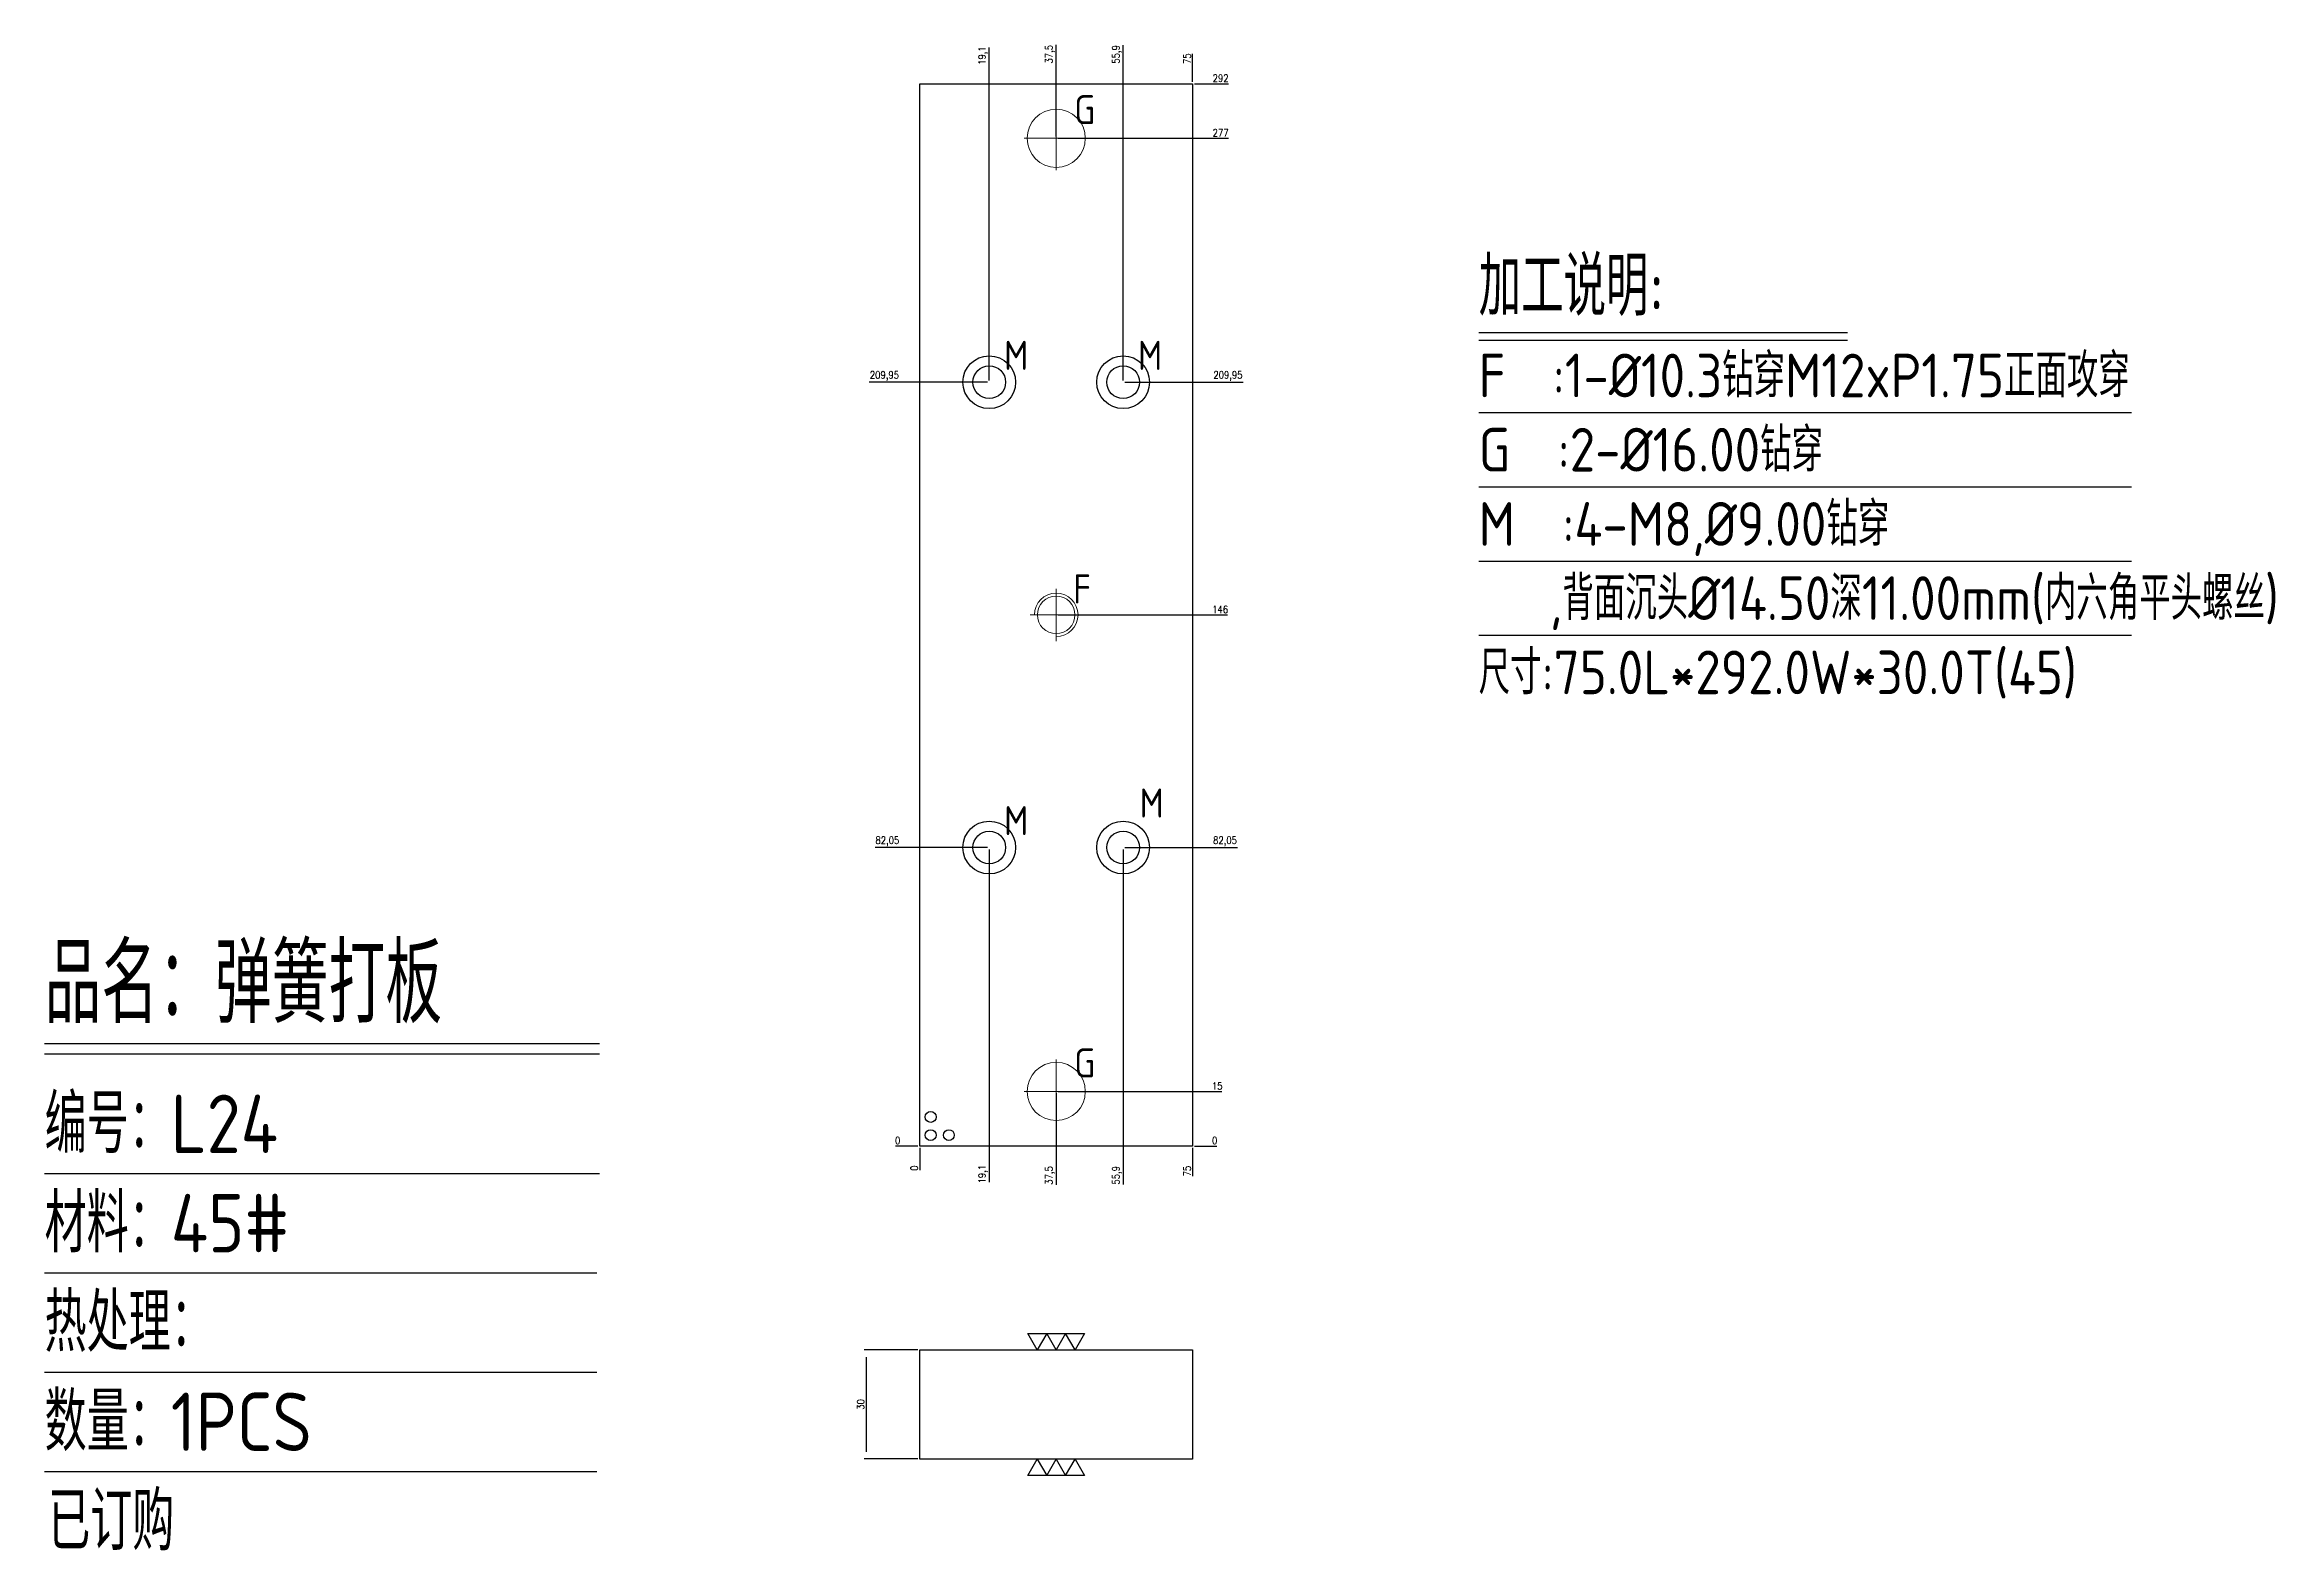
# Model space of a CAD drawing. Header units: millimetres. Extents: x 98775 to 99388, y -16736 to -16322.
import ezdxf
from ezdxf.enums import TextEntityAlignment as Align

# ---------------------------------------------------------------- set-up
doc = ezdxf.new("R2010")
doc.units = ezdxf.units.MM
doc.linetypes.add('CENTER', pattern=[0])
doc.linetypes.add('HIDDEN', pattern=[0])
for name, color, linetype in [('DIM', 4, 'Continuous'), ('PH2_P', 2, 'Continuous'), ('TEXT', 4, 'Continuous')]:
    doc.layers.add(name, color=color, linetype=linetype)
doc.styles.add('gbenor', font='gbenor.shx', dxfattribs={"bigfont": 'gbcbig.shx'})
doc.styles.get("Standard").update_dxf_attribs({"font": 'txt.shx', "width": 0.85, "bigfont": 'ctxt.shx'})
doc.dimstyles.new('T-2-WX', dxfattribs={"dimtxt": 2, "dimasz": 2, "dimexe": 0.5, "dimexo": 0.5, "dimgap": 0.5, "dimtad": 1, "dimtxsty": 'Standard', "dimblk": 'OPEN30', "dimcen": 0, "dimazin": 3, "dimtfac": 1, "dimtmove": 0, "dimatfit": 3, "dimldrblk": 'OPEN30', "dimlwd": -1, "dimlwe": -1})

# ---------------------------------------------------------------- blocks, each defined once
blk = doc.blocks.new('*D7579')
at = {"layer": 'Defpoints', "color": 0}
for p in [(99015.43, -16680.39), (99000.69, -16710.39), (99015.43, -16710.39)]:
    blk.add_point(p, dxfattribs=at)
at = {"layer": 'DIM', "color": 0, "linetype": 'Continuous'}
for p, q in [((99014.93, -16680.39), (99000.19, -16680.39)), ((99000.69, -16682.39), (99000.69, -16708.39)), ((99014.93, -16710.39), (99000.19, -16710.39))]:
    blk.add_line(p, q, dxfattribs=at)
at = {"layer": 'DIM', "color": 0, "insert": (98999.19, -16695.39), "char_height": 2, "attachment_point": 5, "rotation": 90}
blk.add_mtext('30', dxfattribs=at)
blk = doc.blocks.new('_Open30')
blk = doc.blocks.new('*D7580')
at = {"layer": 'Defpoints', "color": 0}
for p in [(99015.43, -16624.37), (99090.43, -16624.37), (99095.43, -16624.37)]:
    blk.add_point(p, dxfattribs=at)
at = {"layer": 'DIM', "color": 0, "linetype": 'Continuous'}
blk.add_line((99090.93, -16624.37), (99097.07, -16624.37), dxfattribs=at)
at = {"layer": 'DIM', "color": 0, "insert": (99096.5, -16622.87), "char_height": 2, "attachment_point": 5}
blk.add_mtext('0', dxfattribs=at)
blk = doc.blocks.new('*D7581')
at = {"layer": 'Defpoints', "color": 0}
for p in [(99052.93, -16609.37), (99095.43, -16609.37), (99015.43, -16624.37)]:
    blk.add_point(p, dxfattribs=at)
at = {"layer": 'DIM', "color": 0, "linetype": 'Continuous'}
blk.add_line((99053.43, -16609.37), (99098.44, -16609.37), dxfattribs=at)
at = {"layer": 'DIM', "color": 0, "insert": (99097.19, -16607.87), "char_height": 2, "attachment_point": 5}
blk.add_mtext('15', dxfattribs=at)
blk = doc.blocks.new('*D7582')
at = {"layer": 'Defpoints', "color": 0}
for p in [(99071.33, -16542.32), (99095.43, -16542.32), (99015.43, -16624.37)]:
    blk.add_point(p, dxfattribs=at)
at = {"layer": 'DIM', "color": 0, "linetype": 'Continuous'}
for p, q in [((99071.83, -16542.32), (99087.43, -16542.32)), ((99087.43, -16542.32), (99091.43, -16542.32)), ((99091.43, -16542.32), (99102.73, -16542.32))]:
    blk.add_line(p, q, dxfattribs=at)
at = {"layer": 'DIM', "color": 0, "insert": (99099.33, -16540.63), "char_height": 2, "attachment_point": 5}
blk.add_mtext('82,05', dxfattribs=at)
blk = doc.blocks.new('*D7583')
at = {"layer": 'Defpoints', "color": 0}
for p in [(99052.93, -16478.37), (99095.43, -16478.37), (99015.43, -16624.37)]:
    blk.add_point(p, dxfattribs=at)
at = {"layer": 'DIM', "color": 0, "linetype": 'Continuous'}
blk.add_line((99053.43, -16478.37), (99100.06, -16478.37), dxfattribs=at)
at = {"layer": 'DIM', "color": 0, "insert": (99098, -16476.87), "char_height": 2, "attachment_point": 5}
blk.add_mtext('146', dxfattribs=at)
blk = doc.blocks.new('*D7584')
at = {"layer": 'Defpoints', "color": 0}
for p in [(99071.33, -16414.42), (99095.43, -16414.43), (99015.43, -16624.37)]:
    blk.add_point(p, dxfattribs=at)
at = {"layer": 'DIM', "color": 0, "linetype": 'Continuous'}
for p, q in [((99071.83, -16414.42), (99087.43, -16414.42)), ((99087.43, -16414.42), (99091.43, -16414.43)), ((99091.43, -16414.43), (99104.35, -16414.43))]:
    blk.add_line(p, q, dxfattribs=at)
at = {"layer": 'DIM', "color": 0, "insert": (99100.14, -16412.73), "char_height": 2, "attachment_point": 5}
blk.add_mtext('209,95', dxfattribs=at)
blk = doc.blocks.new('*D7585')
at = {"layer": 'Defpoints', "color": 0}
for p in [(99052.93, -16347.37), (99095.43, -16347.37), (99015.43, -16624.37)]:
    blk.add_point(p, dxfattribs=at)
at = {"layer": 'DIM', "color": 0, "linetype": 'Continuous'}
blk.add_line((99053.43, -16347.37), (99100.3, -16347.37), dxfattribs=at)
at = {"layer": 'DIM', "color": 0, "insert": (99098.12, -16345.87), "char_height": 2, "attachment_point": 5}
blk.add_mtext('277', dxfattribs=at)
blk = doc.blocks.new('*D7586')
at = {"layer": 'Defpoints', "color": 0}
for p in [(99090.43, -16332.37), (99095.43, -16332.37), (99015.43, -16624.37)]:
    blk.add_point(p, dxfattribs=at)
at = {"layer": 'DIM', "color": 0, "linetype": 'Continuous'}
blk.add_line((99090.93, -16332.37), (99100.3, -16332.37), dxfattribs=at)
at = {"layer": 'DIM', "color": 0, "insert": (99098.12, -16330.87), "char_height": 2, "attachment_point": 5}
blk.add_mtext('292', dxfattribs=at)
blk = doc.blocks.new('*D7587')
at = {"layer": 'Defpoints', "color": 0}
for p in [(99010.43, -16624.37), (99015.43, -16624.37), (99015.43, -16624.37)]:
    blk.add_point(p, dxfattribs=at)
at = {"layer": 'DIM', "color": 0, "linetype": 'Continuous'}
blk.add_line((99014.93, -16624.37), (99008.8, -16624.37), dxfattribs=at)
at = {"layer": 'DIM', "color": 0, "insert": (99009.37, -16622.87), "char_height": 2, "attachment_point": 5}
blk.add_mtext('0', dxfattribs=at)
blk = doc.blocks.new('*D7588')
at = {"layer": 'Defpoints', "color": 0}
for p in [(99010.43, -16542.32), (99034.53, -16542.32), (99015.43, -16624.37)]:
    blk.add_point(p, dxfattribs=at)
at = {"layer": 'DIM', "color": 0, "linetype": 'Continuous'}
for p, q in [((99014.43, -16542.32), (99003.13, -16542.32)), ((99018.43, -16542.32), (99014.43, -16542.32)), ((99034.03, -16542.32), (99018.43, -16542.32))]:
    blk.add_line(p, q, dxfattribs=at)
at = {"layer": 'DIM', "color": 0, "insert": (99006.53, -16540.63), "char_height": 2, "attachment_point": 5}
blk.add_mtext('82,05', dxfattribs=at)
blk = doc.blocks.new('*D7589')
at = {"layer": 'Defpoints', "color": 0}
for p in [(99010.43, -16414.43), (99034.53, -16414.42), (99015.43, -16624.37)]:
    blk.add_point(p, dxfattribs=at)
at = {"layer": 'DIM', "color": 0, "linetype": 'Continuous'}
for p, q in [((99014.43, -16414.43), (99001.51, -16414.43)), ((99018.43, -16414.42), (99014.43, -16414.43)), ((99034.03, -16414.42), (99018.43, -16414.42))]:
    blk.add_line(p, q, dxfattribs=at)
at = {"layer": 'DIM', "color": 0, "insert": (99005.72, -16412.73), "char_height": 2, "attachment_point": 5}
blk.add_mtext('209,95', dxfattribs=at)
blk = doc.blocks.new('*D7590')
at = {"layer": 'Defpoints', "color": 0}
for p in [(99015.43, -16624.37), (99090.43, -16624.37), (99090.43, -16629.37)]:
    blk.add_point(p, dxfattribs=at)
at = {"layer": 'DIM', "color": 0, "linetype": 'Continuous'}
blk.add_line((99090.43, -16624.87), (99090.43, -16632.63), dxfattribs=at)
at = {"layer": 'DIM', "color": 0, "insert": (99088.93, -16631.25), "char_height": 2, "attachment_point": 5, "rotation": 90}
blk.add_mtext('75', dxfattribs=at)
blk = doc.blocks.new('*D7591')
at = {"layer": 'Defpoints', "color": 0}
for p in [(99071.33, -16542.32), (99015.43, -16624.37), (99071.33, -16629.37)]:
    blk.add_point(p, dxfattribs=at)
at = {"layer": 'DIM', "color": 0, "linetype": 'Continuous'}
for p, q in [((99071.33, -16542.82), (99071.33, -16621.37)), ((99071.33, -16621.37), (99071.33, -16625.37)), ((99071.33, -16625.37), (99071.33, -16634.97))]:
    blk.add_line(p, q, dxfattribs=at)
at = {"layer": 'DIM', "color": 0, "insert": (99069.64, -16632.42), "char_height": 2, "attachment_point": 5, "rotation": 90}
blk.add_mtext('55,9', dxfattribs=at)
blk = doc.blocks.new('*D7592')
at = {"layer": 'Defpoints', "color": 0}
for p in [(99052.93, -16609.37), (99015.43, -16624.37), (99052.93, -16629.37)]:
    blk.add_point(p, dxfattribs=at)
at = {"layer": 'DIM', "color": 0, "linetype": 'Continuous'}
blk.add_line((99052.93, -16609.87), (99052.93, -16635.05), dxfattribs=at)
at = {"layer": 'DIM', "color": 0, "insert": (99051.24, -16632.46), "char_height": 2, "attachment_point": 5, "rotation": 90}
blk.add_mtext('37,5', dxfattribs=at)
blk = doc.blocks.new('*D7593')
at = {"layer": 'Defpoints', "color": 0}
for p in [(99034.53, -16542.32), (99015.43, -16624.37), (99034.53, -16629.37)]:
    blk.add_point(p, dxfattribs=at)
at = {"layer": 'DIM', "color": 0, "linetype": 'Continuous'}
for p, q in [((99034.53, -16542.82), (99034.53, -16621.37)), ((99034.53, -16621.37), (99034.53, -16625.37)), ((99034.53, -16625.37), (99034.53, -16634.33))]:
    blk.add_line(p, q, dxfattribs=at)
at = {"layer": 'DIM', "color": 0, "insert": (99032.84, -16632.1), "char_height": 2, "attachment_point": 5, "rotation": 90}
blk.add_mtext('19,1', dxfattribs=at)
blk = doc.blocks.new('*D7594')
at = {"layer": 'Defpoints', "color": 0}
for p in [(99015.43, -16624.37), (99015.43, -16624.37), (99015.43, -16629.37)]:
    blk.add_point(p, dxfattribs=at)
at = {"layer": 'DIM', "color": 0, "linetype": 'Continuous'}
blk.add_line((99015.43, -16624.87), (99015.43, -16631.01), dxfattribs=at)
at = {"layer": 'DIM', "color": 0, "insert": (99013.93, -16630.44), "char_height": 2, "attachment_point": 5, "rotation": 90}
blk.add_mtext('0', dxfattribs=at)
blk = doc.blocks.new('*D7595')
at = {"layer": 'Defpoints', "color": 0}
for p in [(99090.43, -16327.37), (99090.43, -16332.37), (99015.43, -16624.37)]:
    blk.add_point(p, dxfattribs=at)
at = {"layer": 'DIM', "color": 0, "linetype": 'Continuous'}
blk.add_line((99090.43, -16331.87), (99090.43, -16324.12), dxfattribs=at)
at = {"layer": 'DIM', "color": 0, "insert": (99088.93, -16325.5), "char_height": 2, "attachment_point": 5, "rotation": 90}
blk.add_mtext('75', dxfattribs=at)
blk = doc.blocks.new('*D7596')
at = {"layer": 'Defpoints', "color": 0}
for p in [(99071.33, -16327.37), (99071.33, -16414.42), (99015.43, -16624.37)]:
    blk.add_point(p, dxfattribs=at)
at = {"layer": 'DIM', "color": 0, "linetype": 'Continuous'}
for p, q in [((99071.33, -16331.37), (99071.33, -16321.77)), ((99071.33, -16335.37), (99071.33, -16331.37)), ((99071.33, -16413.92), (99071.33, -16335.37))]:
    blk.add_line(p, q, dxfattribs=at)
at = {"layer": 'DIM', "color": 0, "insert": (99069.64, -16324.32), "char_height": 2, "attachment_point": 5, "rotation": 90}
blk.add_mtext('55,9', dxfattribs=at)
blk = doc.blocks.new('*D7597')
at = {"layer": 'Defpoints', "color": 0}
for p in [(99052.93, -16327.37), (99052.93, -16347.37), (99015.43, -16624.37)]:
    blk.add_point(p, dxfattribs=at)
at = {"layer": 'DIM', "color": 0, "linetype": 'Continuous'}
blk.add_line((99052.93, -16346.87), (99052.93, -16321.69), dxfattribs=at)
at = {"layer": 'DIM', "color": 0, "insert": (99051.24, -16324.28), "char_height": 2, "attachment_point": 5, "rotation": 90}
blk.add_mtext('37,5', dxfattribs=at)
blk = doc.blocks.new('*D7598')
at = {"layer": 'Defpoints', "color": 0}
for p in [(99034.53, -16327.37), (99034.53, -16414.42), (99015.43, -16624.37)]:
    blk.add_point(p, dxfattribs=at)
at = {"layer": 'DIM', "color": 0, "linetype": 'Continuous'}
for p, q in [((99034.53, -16331.37), (99034.53, -16322.42)), ((99034.53, -16335.37), (99034.53, -16331.37)), ((99034.53, -16413.92), (99034.53, -16335.37))]:
    blk.add_line(p, q, dxfattribs=at)
at = {"layer": 'DIM', "color": 0, "insert": (99032.84, -16324.65), "char_height": 2, "attachment_point": 5, "rotation": 90}
blk.add_mtext('19,1', dxfattribs=at)

msp = doc.modelspace()

# ---------------------------------------------------------------- linework, layer by layer
at = {"layer": 'DIM', "color": 4, "linetype": 'Continuous', "lineweight": 25}
for p, q in [((98774.891, -16596.197), (98927.359, -16596.197)), ((98774.891, -16599.007), (98927.359, -16599.007)), ((98774.891, -16631.924), (98927.359, -16631.924)), ((98774.891, -16659.221), (98926.696, -16659.221)), ((98774.891, -16686.517), (98926.696, -16686.517)), ((98774.891, -16713.814), (98926.696, -16713.814))]:
    msp.add_line(p, q, dxfattribs=at)
at = {"layer": 'PH2_P', "linetype": 'Continuous', "lineweight": 15}
for p, q in [((99052.932, -16356.173), (99052.932, -16338.573)), ((99044.132, -16347.373), (99061.732, -16347.373)), ((99052.932, -16600.573), (99052.932, -16618.173)), ((99044.132, -16609.373), (99061.732, -16609.373))]:
    msp.add_line(p, q, dxfattribs=at)
at = {"layer": 'PH2_P', "color": 4, "linetype": 'CENTER', "lineweight": 15}
for p, q in [((99052.932, -16485.573), (99052.932, -16471.173)), ((99045.732, -16478.373), (99060.132, -16478.373))]:
    msp.add_line(p, q, dxfattribs=at)
at = {"layer": 'PH2_P', "color": 2, "linetype": 'Continuous'}
for points in [[(99015.432, -16624.373), (99015.432, -16332.373), (99090.432, -16332.373), (99090.432, -16624.373)], [(99015.432, -16680.392), (99090.432, -16680.392), (99090.432, -16710.392), (99015.432, -16710.392)]]:
    msp.add_lwpolyline(points, close=True, dxfattribs=at)
at = {"layer": 'PH2_P', "linetype": 'Continuous', "lineweight": 15}
for centre, radius in [((99052.932, -16347.373), 8), ((99052.932, -16478.373), 5.15), ((99052.932, -16609.373), 8)]:
    msp.add_circle(centre, radius, dxfattribs=at)
at = {"layer": 'PH2_P', "color": 2, "linetype": 'HIDDEN', "ltscale": 5}
for centre in [(99034.534, -16414.425), (99071.33, -16414.425), (99034.534, -16542.321), (99071.33, -16542.321)]:
    msp.add_circle(centre, 7.25, dxfattribs=at)
at = {"layer": 'PH2_P', "color": 2}
for centre in [(99034.534, -16414.425), (99071.33, -16414.425), (99034.534, -16542.321), (99071.33, -16542.321)]:
    msp.add_circle(centre, 4.5, dxfattribs=at)
at = {"layer": 'PH2_P', "linetype": 'Continuous', "lineweight": 15}
msp.add_arc((99052.932, -16478.373), 6, 270, 180, dxfattribs=at)
at = {"layer": 'TEXT', "color": 3, "linetype": 'Continuous'}
for p, q in [((99169.061, -16400.755), (99270.437, -16400.755)), ((99169.061, -16402.855), (99270.437, -16402.855)), ((99169.061, -16422.775), (99348.468, -16422.775)), ((99169.061, -16443.175), (99348.468, -16443.175)), ((99169.061, -16463.575), (99348.468, -16463.575)), ((99169.061, -16483.975), (99348.468, -16483.975))]:
    msp.add_line(p, q, dxfattribs=at)
at = {"layer": 'TEXT', "linetype": 'Continuous'}
for points in [[(99060.726, -16675.892), (99058.128, -16680.392), (99055.53, -16675.892), (99052.932, -16680.392), (99050.334, -16675.892), (99047.736, -16680.392), (99045.138, -16675.892), (99060.726, -16675.892)], [(99045.138, -16714.892), (99047.736, -16710.392), (99050.334, -16714.892), (99052.932, -16710.392), (99055.53, -16714.892), (99058.128, -16710.392), (99060.726, -16714.892), (99045.138, -16714.892)]]:
    msp.add_lwpolyline(points, close=True, dxfattribs=at)
at = {"layer": 'TEXT', "color": 4}
for centre in [(99018.432, -16616.373), (99018.432, -16621.373), (99023.432, -16621.373)]:
    msp.add_circle(centre, 1.5, dxfattribs=at)

# ---------------------------------------------------------------- texts
at = {"layer": 'DIM', "color": 3, "linetype": 'Continuous', "lineweight": 25, "style": 'gbenor'}
for s, height, p in [('品名：弹簧打板', 21.6768, (98774.891, -16590.577)), ('编号：L24', 16.0569, (98774.891, -16626.304)), ('材料：45#', 16.0569, (98774.891, -16653.601)), ('热处理：', 16.0569, (98774.891, -16680.897)), ('数量：1PCS', 16.0569, (98774.891, -16708.194)), ('已订购', 16.0569, (98775.868, -16735.491))]:
    msp.add_text(s, height=height, dxfattribs=at).set_placement(p)
at = {"layer": 'TEXT', "color": 4, "linetype": 'Continuous', "style": 'gbenor'}
for s, p in [('G', (99060.795, -16339.51)), ('M', (99041.923, -16407.036)), ('M', (99078.72, -16407.036)), ('F', (99060.05, -16471.255)), ('M', (99079.176, -16530.08)), ('M', (99041.923, -16534.932)), ('G', (99060.795, -16601.51))]:
    msp.add_text(s, height=8, dxfattribs=at).set_placement(p, align=Align.MIDDLE_CENTER)
for s, height, p in [('加工说明: ', 16.2, (99169.061, -16396.135)), ('F  :1-%%c10.3钻穿M12xP1.75正面攻穿', 12, (99169.061, -16418.575)), ('G  :2-%%c16.00钻穿', 12, (99169.061, -16438.975)), ('M  :4-M8,%%c9.00钻穿', 12, (99169.061, -16459.375)), ('   ,背面沉头%%c14.50深11.00mm(内六角平头螺丝)', 12, (99169.061, -16479.775)), ('尺寸:75.0L*292.0W*30.0T(45)', 12, (99169.061, -16500.175))]:
    msp.add_text(s, height=height, dxfattribs=at).set_placement(p)

# ---------------------------------------------------------------- dimensions: what is measured, and where the dimension line sits
at = {"layer": 'DIM', "linetype": 'Continuous'}
for feature_location, offset, dtype, origin, picture, middle in [((99052.932, -16347.373), (0, 20), 1, (99015.432, -16624.373), '*D7597', (99051.242, -16324.283)), ((99071.33, -16414.425), (0, 87.052), 1, (99015.432, -16624.373), '*D7596', (99069.64, -16324.323)), ((99034.534, -16414.425), (0, 87.052), 1, (99015.432, -16624.373), '*D7598', (99032.844, -16324.647)), ((99090.432, -16332.373), (0, 5), 1, (99015.432, -16624.373), '*D7595', (99088.932, -16325.497)), ((99090.432, -16332.373), (5, 0), 0, (99015.432, -16624.373), '*D7586', (99098.118, -16330.873)), ((99052.932, -16347.373), (42.5, 0), 0, (99015.432, -16624.373), '*D7585', (99098.118, -16345.873)), ((99034.534, -16414.425), (-24.102, 0), 0, (99015.432, -16624.373), '*D7589', (99005.723, -16412.735)), ((99071.33, -16414.425), (24.102, 0), 0, (99015.432, -16624.373), '*D7584', (99100.142, -16412.735)), ((99052.932, -16478.373), (42.5, 0), 0, (99015.432, -16624.373), '*D7583', (99097.996, -16476.873)), ((99034.534, -16542.321), (-24.102, 0), 0, (99015.432, -16624.373), '*D7588', (99006.532, -16540.631)), ((99071.33, -16542.321), (24.102, 0), 0, (99015.432, -16624.373), '*D7582', (99099.332, -16540.631)), ((99071.33, -16542.321), (0, -87.052), 1, (99015.432, -16624.373), '*D7591', (99069.64, -16632.423)), ((99034.534, -16542.321), (0, -87.052), 1, (99015.432, -16624.373), '*D7593', (99032.844, -16632.099)), ((99052.932, -16609.373), (42.5, 0), 0, (99015.432, -16624.373), '*D7581', (99097.187, -16607.873)), ((99052.932, -16609.373), (0, -20), 1, (99015.432, -16624.373), '*D7592', (99051.242, -16632.464)), ((99015.43206244, -16624.373079451), (-5, 0), 0, (99015.43206244, -16624.373079451), '*D7587', (99009.365395774, -16622.873079451)), ((99090.43206244, -16624.373079451), (5, 0), 0, (99015.43206244, -16624.373079451), '*D7580', (99096.498729107, -16622.873079451)), ((99015.43206244, -16624.373079451), (0, -5), 1, (99015.43206244, -16624.373079451), '*D7594', (99013.93206244, -16630.439746118)), ((99090.432, -16624.373), (0, -5), 1, (99015.432, -16624.373), '*D7590', (99088.932, -16631.249))]:
    dim = msp.add_ordinate_dim(feature_location=feature_location, offset=offset, dtype=dtype, origin=origin, dimstyle='T-2-WX', dxfattribs=at)
    dim.commit()
    dim.dimension.update_dxf_attribs({"geometry": picture, "text_midpoint": middle})
dim = msp.add_linear_dim(base=(99000.686, -16710.392), p1=(99015.432, -16680.392), p2=(99015.432, -16710.392), angle=90, dimstyle='T-2-WX', dxfattribs=at)
dim.commit()
dim.dimension.update_dxf_attribs({"geometry": '*D7579', "text_midpoint": (98999.186, -16695.392)})

doc.saveas('drawing.dxf')
